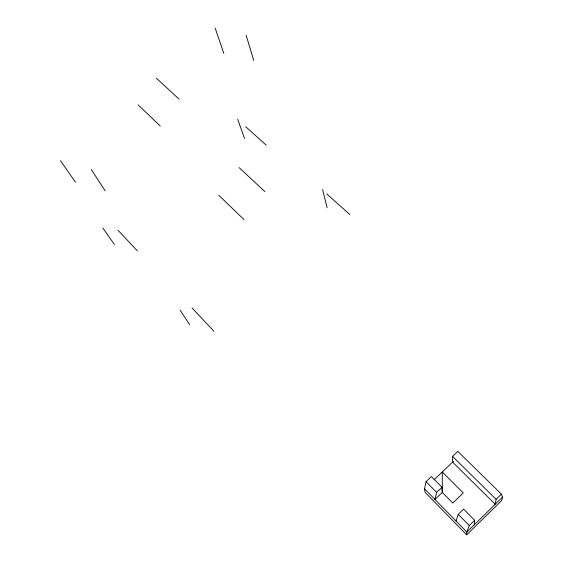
<?xml version="1.0" encoding="UTF-8"?>
<svg xmlns="http://www.w3.org/2000/svg" width="563" height="563" viewBox="0 0 563 563"><rect width="100%" height="100%" fill="white"/><g stroke="black" fill="none" stroke-linecap="round" stroke-linejoin="round"><path stroke-width="0.84" d="M441.997 487.276L436.649 492.4L434.939 499.444L442.272 492.4L442.265 471.956L463.243 492.956L452.793 503.062L442.272 492.4L441.997 487.276L431.385 476.551L426.057 481.632L424.579 488.846L424.995 492.182L466.664 534.85L466.833 532.049L469.26 525.568L474.665 520.289L463.63 509.142L458.247 514.371L456.065 521.035M474.236 524.8L474.665 520.289M501.422 494.124L496.102 499.325L495.222 504.258L452.589 462.096L452.539 456.389L457.789 451.385L501.422 494.124L502.506 497.129L501.837 500.394L466.664 534.85M502.506 497.129L466.833 532.049L424.579 488.846M434.003 479.845L453.496 461.231M326.702 193.855L349.89 214.623M245.672 126.689L266.236 145.184M156.38 78.208L179.062 99.137M239.141 167.64L264.891 191.638M138.097 104.859L160.293 126.049M218.873 195.354L244.046 219.626M452.539 456.389L496.102 499.325M426.057 481.632L436.649 492.4M458.247 514.371L469.26 525.568M192.039 307.975L213.996 331.311M117.963 230.218L137.386 250.873M102.811 227.973L114.359 244.405M60.494 160.659L75.4 182.138M180.026 310.044L189.689 324.767M91.297 169.512L105.182 190.871M237.663 119.159L244.546 138.484M215.193 28.15L223.842 53.443M246.13 35.23L253.737 60.515M322.62 189.513L327.103 207.782"/></g></svg>
